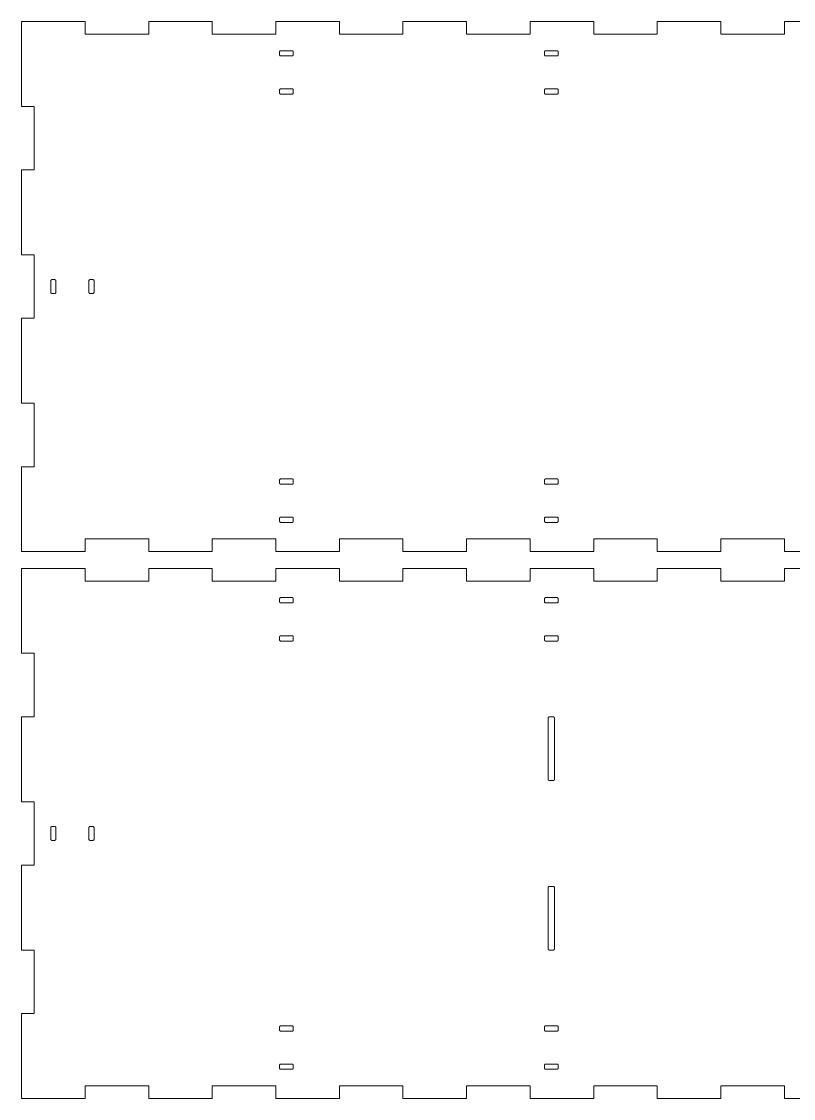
# Model space of a CAD drawing. Header units: millimetres. Extents: x 0 to 3016, y 0 to 2004.
# Drawn here: x 1008 to 1372, y 1008 to 1516 of the extents above; entities that cross this region are included whole.
import ezdxf

# ---------------------------------------------------------------- set-up
doc = ezdxf.new("R2010")
doc.units = ezdxf.units.MM
doc.layers.add('CORTE', color=1, linetype='Continuous', lineweight=0)

msp = doc.modelspace()

# ---------------------------------------------------------------- linework, layer by layer
at = {"layer": 'CORTE'}
for points in [[(1398, 1516), (1368, 1516), (1368, 1510), (1338, 1510), (1338, 1516), (1308, 1516), (1308, 1510), (1278, 1510), (1278, 1516), (1248, 1516), (1248, 1510), (1218, 1510), (1218, 1516), (1188, 1516), (1188, 1510), (1158, 1510), (1158, 1516), (1128, 1516), (1128, 1510), (1098, 1510), (1098, 1516), (1068, 1516), (1068, 1510), (1038, 1510), (1038, 1516), (1008, 1516), (1008, 1476), (1014, 1476), (1014, 1446), (1008, 1446), (1008, 1406), (1014, 1406), (1014, 1376), (1008, 1376), (1008, 1336), (1014, 1336), (1014, 1306), (1008, 1306), (1008, 1266), (1008, 1266), (1038, 1266), (1038, 1272), (1068, 1272), (1068, 1266), (1098, 1266), (1098, 1272), (1128, 1272), (1128, 1266), (1158, 1266), (1158, 1272), (1188, 1272), (1188, 1266), (1218, 1266), (1218, 1272), (1248, 1272), (1248, 1266), (1278, 1266), (1278, 1272), (1308, 1272), (1308, 1266), (1338, 1266), (1338, 1272), (1368, 1272), (1368, 1266), (1398, 1266)], [(1398, 1258), (1368, 1258), (1368, 1252), (1338, 1252), (1338, 1258), (1308, 1258), (1308, 1252), (1278, 1252), (1278, 1258), (1248, 1258), (1248, 1252), (1218, 1252), (1218, 1258), (1188, 1258), (1188, 1252), (1158, 1252), (1158, 1258), (1128, 1258), (1128, 1252), (1098, 1252), (1098, 1258), (1068, 1258), (1068, 1252), (1038, 1252), (1038, 1258), (1008, 1258), (1008, 1218), (1014, 1218), (1014, 1188), (1008, 1188), (1008, 1148), (1014, 1148), (1014, 1118), (1008, 1118), (1008, 1078), (1014, 1078), (1014, 1048), (1008, 1048), (1008, 1008), (1008, 1008), (1038, 1008), (1038, 1014), (1068, 1014), (1068, 1008), (1098, 1008), (1098, 1014), (1128, 1014), (1128, 1008), (1158, 1008), (1158, 1014), (1188, 1014), (1188, 1008), (1218, 1008), (1218, 1014), (1248, 1014), (1248, 1008), (1278, 1008), (1278, 1014), (1308, 1014), (1308, 1008), (1338, 1008), (1338, 1014), (1368, 1014), (1368, 1008), (1398, 1008)]]:
    msp.add_lwpolyline(points, dxfattribs=at)
for points in [[(1135.65, 1499.75), (1135.717179, 1499.753773), (1135.783513, 1499.765043), (1135.848167, 1499.78367), (1135.91033, 1499.809419), (1135.969219, 1499.841965), (1136.024094, 1499.880901), (1136.074264, 1499.925736), (1136.119099, 1499.975906), (1136.158035, 1500.030781), (1136.190581, 1500.08967), (1136.21633, 1500.151833), (1136.234957, 1500.216487), (1136.246227, 1500.282821), (1136.25, 1500.35), (1136.25, 1501.65), (1136.246227, 1501.717179), (1136.234957, 1501.783513), (1136.21633, 1501.848167), (1136.190581, 1501.91033), (1136.158035, 1501.969219), (1136.119099, 1502.024094), (1136.074264, 1502.074264), (1136.024094, 1502.119099), (1135.969219, 1502.158035), (1135.91033, 1502.190581), (1135.848167, 1502.21633), (1135.783513, 1502.234957), (1135.717179, 1502.246227), (1135.65, 1502.25), (1130.35, 1502.25), (1130.282821, 1502.246227), (1130.216487, 1502.234957), (1130.151833, 1502.21633), (1130.08967, 1502.190581), (1130.030781, 1502.158035), (1129.975906, 1502.119099), (1129.925736, 1502.074264), (1129.880901, 1502.024094), (1129.841965, 1501.969219), (1129.809419, 1501.91033), (1129.78367, 1501.848167), (1129.765043, 1501.783513), (1129.753773, 1501.717179), (1129.75, 1501.65), (1129.75, 1500.35), (1129.753773, 1500.282821), (1129.765043, 1500.216487), (1129.78367, 1500.151833), (1129.809419, 1500.08967), (1129.841965, 1500.030781), (1129.880901, 1499.975906), (1129.925736, 1499.925736), (1129.975906, 1499.880901), (1130.030781, 1499.841965), (1130.08967, 1499.809419), (1130.151833, 1499.78367), (1130.216487, 1499.765043), (1130.282821, 1499.753773), (1130.35, 1499.75)], [(1260.65, 1499.75), (1260.717179, 1499.753773), (1260.783513, 1499.765043), (1260.848167, 1499.78367), (1260.91033, 1499.809419), (1260.969219, 1499.841965), (1261.024094, 1499.880901), (1261.074264, 1499.925736), (1261.119099, 1499.975906), (1261.158035, 1500.030781), (1261.190581, 1500.08967), (1261.21633, 1500.151833), (1261.234957, 1500.216487), (1261.246227, 1500.282821), (1261.25, 1500.35), (1261.25, 1501.65), (1261.246227, 1501.717179), (1261.234957, 1501.783513), (1261.21633, 1501.848167), (1261.190581, 1501.91033), (1261.158035, 1501.969219), (1261.119099, 1502.024094), (1261.074264, 1502.074264), (1261.024094, 1502.119099), (1260.969219, 1502.158035), (1260.91033, 1502.190581), (1260.848167, 1502.21633), (1260.783513, 1502.234957), (1260.717179, 1502.246227), (1260.65, 1502.25), (1255.35, 1502.25), (1255.282821, 1502.246227), (1255.216487, 1502.234957), (1255.151833, 1502.21633), (1255.08967, 1502.190581), (1255.030781, 1502.158035), (1254.975906, 1502.119099), (1254.925736, 1502.074264), (1254.880901, 1502.024094), (1254.841965, 1501.969219), (1254.809419, 1501.91033), (1254.78367, 1501.848167), (1254.765043, 1501.783513), (1254.753773, 1501.717179), (1254.75, 1501.65), (1254.75, 1500.35), (1254.753773, 1500.282821), (1254.765043, 1500.216487), (1254.78367, 1500.151833), (1254.809419, 1500.08967), (1254.841965, 1500.030781), (1254.880901, 1499.975906), (1254.925736, 1499.925736), (1254.975906, 1499.880901), (1255.030781, 1499.841965), (1255.08967, 1499.809419), (1255.151833, 1499.78367), (1255.216487, 1499.765043), (1255.282821, 1499.753773), (1255.35, 1499.75)], [(1135.65, 1481.75), (1135.717179, 1481.753773), (1135.783513, 1481.765043), (1135.848167, 1481.78367), (1135.91033, 1481.809419), (1135.969219, 1481.841965), (1136.024094, 1481.880901), (1136.074264, 1481.925736), (1136.119099, 1481.975906), (1136.158035, 1482.030781), (1136.190581, 1482.08967), (1136.21633, 1482.151833), (1136.234957, 1482.216487), (1136.246227, 1482.282821), (1136.25, 1482.35), (1136.25, 1483.65), (1136.246227, 1483.717179), (1136.234957, 1483.783513), (1136.21633, 1483.848167), (1136.190581, 1483.91033), (1136.158035, 1483.969219), (1136.119099, 1484.024094), (1136.074264, 1484.074264), (1136.024094, 1484.119099), (1135.969219, 1484.158035), (1135.91033, 1484.190581), (1135.848167, 1484.21633), (1135.783513, 1484.234957), (1135.717179, 1484.246227), (1135.65, 1484.25), (1130.35, 1484.25), (1130.282821, 1484.246227), (1130.216487, 1484.234957), (1130.151833, 1484.21633), (1130.08967, 1484.190581), (1130.030781, 1484.158035), (1129.975906, 1484.119099), (1129.925736, 1484.074264), (1129.880901, 1484.024094), (1129.841965, 1483.969219), (1129.809419, 1483.91033), (1129.78367, 1483.848167), (1129.765043, 1483.783513), (1129.753773, 1483.717179), (1129.75, 1483.65), (1129.75, 1482.35), (1129.753773, 1482.282821), (1129.765043, 1482.216487), (1129.78367, 1482.151833), (1129.809419, 1482.08967), (1129.841965, 1482.030781), (1129.880901, 1481.975906), (1129.925736, 1481.925736), (1129.975906, 1481.880901), (1130.030781, 1481.841965), (1130.08967, 1481.809419), (1130.151833, 1481.78367), (1130.216487, 1481.765043), (1130.282821, 1481.753773), (1130.35, 1481.75)], [(1260.65, 1481.75), (1260.717179, 1481.753773), (1260.783513, 1481.765043), (1260.848167, 1481.78367), (1260.91033, 1481.809419), (1260.969219, 1481.841965), (1261.024094, 1481.880901), (1261.074264, 1481.925736), (1261.119099, 1481.975906), (1261.158035, 1482.030781), (1261.190581, 1482.08967), (1261.21633, 1482.151833), (1261.234957, 1482.216487), (1261.246227, 1482.282821), (1261.25, 1482.35), (1261.25, 1483.65), (1261.246227, 1483.717179), (1261.234957, 1483.783513), (1261.21633, 1483.848167), (1261.190581, 1483.91033), (1261.158035, 1483.969219), (1261.119099, 1484.024094), (1261.074264, 1484.074264), (1261.024094, 1484.119099), (1260.969219, 1484.158035), (1260.91033, 1484.190581), (1260.848167, 1484.21633), (1260.783513, 1484.234957), (1260.717179, 1484.246227), (1260.65, 1484.25), (1255.35, 1484.25), (1255.282821, 1484.246227), (1255.216487, 1484.234957), (1255.151833, 1484.21633), (1255.08967, 1484.190581), (1255.030781, 1484.158035), (1254.975906, 1484.119099), (1254.925736, 1484.074264), (1254.880901, 1484.024094), (1254.841965, 1483.969219), (1254.809419, 1483.91033), (1254.78367, 1483.848167), (1254.765043, 1483.783513), (1254.753773, 1483.717179), (1254.75, 1483.65), (1254.75, 1482.35), (1254.753773, 1482.282821), (1254.765043, 1482.216487), (1254.78367, 1482.151833), (1254.809419, 1482.08967), (1254.841965, 1482.030781), (1254.880901, 1481.975906), (1254.925736, 1481.925736), (1254.975906, 1481.880901), (1255.030781, 1481.841965), (1255.08967, 1481.809419), (1255.151833, 1481.78367), (1255.216487, 1481.765043), (1255.282821, 1481.753773), (1255.35, 1481.75)], [(1023.65, 1387.75), (1023.717179, 1387.753773), (1023.783513, 1387.765043), (1023.848167, 1387.78367), (1023.91033, 1387.809419), (1023.969219, 1387.841965), (1024.024094, 1387.880901), (1024.074264, 1387.925736), (1024.119099, 1387.975906), (1024.158035, 1388.030781), (1024.190581, 1388.08967), (1024.21633, 1388.151833), (1024.234957, 1388.216487), (1024.246227, 1388.282821), (1024.25, 1388.35), (1024.25, 1393.65), (1024.246227, 1393.717179), (1024.234957, 1393.783513), (1024.21633, 1393.848167), (1024.190581, 1393.91033), (1024.158035, 1393.969219), (1024.119099, 1394.024094), (1024.074264, 1394.074264), (1024.024094, 1394.119099), (1023.969219, 1394.158035), (1023.91033, 1394.190581), (1023.848167, 1394.21633), (1023.783513, 1394.234957), (1023.717179, 1394.246227), (1023.65, 1394.25), (1022.35, 1394.25), (1022.282821, 1394.246227), (1022.216487, 1394.234957), (1022.151833, 1394.21633), (1022.08967, 1394.190581), (1022.030781, 1394.158035), (1021.975906, 1394.119099), (1021.925736, 1394.074264), (1021.880901, 1394.024094), (1021.841965, 1393.969219), (1021.809419, 1393.91033), (1021.78367, 1393.848167), (1021.765043, 1393.783513), (1021.753773, 1393.717179), (1021.75, 1393.65), (1021.75, 1388.35), (1021.753773, 1388.282821), (1021.765043, 1388.216487), (1021.78367, 1388.151833), (1021.809419, 1388.08967), (1021.841965, 1388.030781), (1021.880901, 1387.975906), (1021.925736, 1387.925736), (1021.975906, 1387.880901), (1022.030781, 1387.841965), (1022.08967, 1387.809419), (1022.151833, 1387.78367), (1022.216487, 1387.765043), (1022.282821, 1387.753773), (1022.35, 1387.75)], [(1041.65, 1387.75), (1041.717179, 1387.753773), (1041.783513, 1387.765043), (1041.848167, 1387.78367), (1041.91033, 1387.809419), (1041.969219, 1387.841965), (1042.024094, 1387.880901), (1042.074264, 1387.925736), (1042.119099, 1387.975906), (1042.158035, 1388.030781), (1042.190581, 1388.08967), (1042.21633, 1388.151833), (1042.234957, 1388.216487), (1042.246227, 1388.282821), (1042.25, 1388.35), (1042.25, 1393.65), (1042.246227, 1393.717179), (1042.234957, 1393.783513), (1042.21633, 1393.848167), (1042.190581, 1393.91033), (1042.158035, 1393.969219), (1042.119099, 1394.024094), (1042.074264, 1394.074264), (1042.024094, 1394.119099), (1041.969219, 1394.158035), (1041.91033, 1394.190581), (1041.848167, 1394.21633), (1041.783513, 1394.234957), (1041.717179, 1394.246227), (1041.65, 1394.25), (1040.35, 1394.25), (1040.282821, 1394.246227), (1040.216487, 1394.234957), (1040.151833, 1394.21633), (1040.08967, 1394.190581), (1040.030781, 1394.158035), (1039.975906, 1394.119099), (1039.925736, 1394.074264), (1039.880901, 1394.024094), (1039.841965, 1393.969219), (1039.809419, 1393.91033), (1039.78367, 1393.848167), (1039.765043, 1393.783513), (1039.753773, 1393.717179), (1039.75, 1393.65), (1039.75, 1388.35), (1039.753773, 1388.282821), (1039.765043, 1388.216487), (1039.78367, 1388.151833), (1039.809419, 1388.08967), (1039.841965, 1388.030781), (1039.880901, 1387.975906), (1039.925736, 1387.925736), (1039.975906, 1387.880901), (1040.030781, 1387.841965), (1040.08967, 1387.809419), (1040.151833, 1387.78367), (1040.216487, 1387.765043), (1040.282821, 1387.753773), (1040.35, 1387.75)], [(1135.65, 1297.75), (1135.717179, 1297.753773), (1135.783513, 1297.765043), (1135.848167, 1297.78367), (1135.91033, 1297.809419), (1135.969219, 1297.841965), (1136.024094, 1297.880901), (1136.074264, 1297.925736), (1136.119099, 1297.975906), (1136.158035, 1298.030781), (1136.190581, 1298.08967), (1136.21633, 1298.151833), (1136.234957, 1298.216487), (1136.246227, 1298.282821), (1136.25, 1298.35), (1136.25, 1299.65), (1136.246227, 1299.717179), (1136.234957, 1299.783513), (1136.21633, 1299.848167), (1136.190581, 1299.91033), (1136.158035, 1299.969219), (1136.119099, 1300.024094), (1136.074264, 1300.074264), (1136.024094, 1300.119099), (1135.969219, 1300.158035), (1135.91033, 1300.190581), (1135.848167, 1300.21633), (1135.783513, 1300.234957), (1135.717179, 1300.246227), (1135.65, 1300.25), (1130.35, 1300.25), (1130.282821, 1300.246227), (1130.216487, 1300.234957), (1130.151833, 1300.21633), (1130.08967, 1300.190581), (1130.030781, 1300.158035), (1129.975906, 1300.119099), (1129.925736, 1300.074264), (1129.880901, 1300.024094), (1129.841965, 1299.969219), (1129.809419, 1299.91033), (1129.78367, 1299.848167), (1129.765043, 1299.783513), (1129.753773, 1299.717179), (1129.75, 1299.65), (1129.75, 1298.35), (1129.753773, 1298.282821), (1129.765043, 1298.216487), (1129.78367, 1298.151833), (1129.809419, 1298.08967), (1129.841965, 1298.030781), (1129.880901, 1297.975906), (1129.925736, 1297.925736), (1129.975906, 1297.880901), (1130.030781, 1297.841965), (1130.08967, 1297.809419), (1130.151833, 1297.78367), (1130.216487, 1297.765043), (1130.282821, 1297.753773), (1130.35, 1297.75)], [(1260.65, 1297.75), (1260.717179, 1297.753773), (1260.783513, 1297.765043), (1260.848167, 1297.78367), (1260.91033, 1297.809419), (1260.969219, 1297.841965), (1261.024094, 1297.880901), (1261.074264, 1297.925736), (1261.119099, 1297.975906), (1261.158035, 1298.030781), (1261.190581, 1298.08967), (1261.21633, 1298.151833), (1261.234957, 1298.216487), (1261.246227, 1298.282821), (1261.25, 1298.35), (1261.25, 1299.65), (1261.246227, 1299.717179), (1261.234957, 1299.783513), (1261.21633, 1299.848167), (1261.190581, 1299.91033), (1261.158035, 1299.969219), (1261.119099, 1300.024094), (1261.074264, 1300.074264), (1261.024094, 1300.119099), (1260.969219, 1300.158035), (1260.91033, 1300.190581), (1260.848167, 1300.21633), (1260.783513, 1300.234957), (1260.717179, 1300.246227), (1260.65, 1300.25), (1255.35, 1300.25), (1255.282821, 1300.246227), (1255.216487, 1300.234957), (1255.151833, 1300.21633), (1255.08967, 1300.190581), (1255.030781, 1300.158035), (1254.975906, 1300.119099), (1254.925736, 1300.074264), (1254.880901, 1300.024094), (1254.841965, 1299.969219), (1254.809419, 1299.91033), (1254.78367, 1299.848167), (1254.765043, 1299.783513), (1254.753773, 1299.717179), (1254.75, 1299.65), (1254.75, 1298.35), (1254.753773, 1298.282821), (1254.765043, 1298.216487), (1254.78367, 1298.151833), (1254.809419, 1298.08967), (1254.841965, 1298.030781), (1254.880901, 1297.975906), (1254.925736, 1297.925736), (1254.975906, 1297.880901), (1255.030781, 1297.841965), (1255.08967, 1297.809419), (1255.151833, 1297.78367), (1255.216487, 1297.765043), (1255.282821, 1297.753773), (1255.35, 1297.75)], [(1135.65, 1279.75), (1135.717179, 1279.753773), (1135.783513, 1279.765043), (1135.848167, 1279.78367), (1135.91033, 1279.809419), (1135.969219, 1279.841965), (1136.024094, 1279.880901), (1136.074264, 1279.925736), (1136.119099, 1279.975906), (1136.158035, 1280.030781), (1136.190581, 1280.08967), (1136.21633, 1280.151833), (1136.234957, 1280.216487), (1136.246227, 1280.282821), (1136.25, 1280.35), (1136.25, 1281.65), (1136.246227, 1281.717179), (1136.234957, 1281.783513), (1136.21633, 1281.848167), (1136.190581, 1281.91033), (1136.158035, 1281.969219), (1136.119099, 1282.024094), (1136.074264, 1282.074264), (1136.024094, 1282.119099), (1135.969219, 1282.158035), (1135.91033, 1282.190581), (1135.848167, 1282.21633), (1135.783513, 1282.234957), (1135.717179, 1282.246227), (1135.65, 1282.25), (1130.35, 1282.25), (1130.282821, 1282.246227), (1130.216487, 1282.234957), (1130.151833, 1282.21633), (1130.08967, 1282.190581), (1130.030781, 1282.158035), (1129.975906, 1282.119099), (1129.925736, 1282.074264), (1129.880901, 1282.024094), (1129.841965, 1281.969219), (1129.809419, 1281.91033), (1129.78367, 1281.848167), (1129.765043, 1281.783513), (1129.753773, 1281.717179), (1129.75, 1281.65), (1129.75, 1280.35), (1129.753773, 1280.282821), (1129.765043, 1280.216487), (1129.78367, 1280.151833), (1129.809419, 1280.08967), (1129.841965, 1280.030781), (1129.880901, 1279.975906), (1129.925736, 1279.925736), (1129.975906, 1279.880901), (1130.030781, 1279.841965), (1130.08967, 1279.809419), (1130.151833, 1279.78367), (1130.216487, 1279.765043), (1130.282821, 1279.753773), (1130.35, 1279.75)], [(1260.65, 1279.75), (1260.717179, 1279.753773), (1260.783513, 1279.765043), (1260.848167, 1279.78367), (1260.91033, 1279.809419), (1260.969219, 1279.841965), (1261.024094, 1279.880901), (1261.074264, 1279.925736), (1261.119099, 1279.975906), (1261.158035, 1280.030781), (1261.190581, 1280.08967), (1261.21633, 1280.151833), (1261.234957, 1280.216487), (1261.246227, 1280.282821), (1261.25, 1280.35), (1261.25, 1281.65), (1261.246227, 1281.717179), (1261.234957, 1281.783513), (1261.21633, 1281.848167), (1261.190581, 1281.91033), (1261.158035, 1281.969219), (1261.119099, 1282.024094), (1261.074264, 1282.074264), (1261.024094, 1282.119099), (1260.969219, 1282.158035), (1260.91033, 1282.190581), (1260.848167, 1282.21633), (1260.783513, 1282.234957), (1260.717179, 1282.246227), (1260.65, 1282.25), (1255.35, 1282.25), (1255.282821, 1282.246227), (1255.216487, 1282.234957), (1255.151833, 1282.21633), (1255.08967, 1282.190581), (1255.030781, 1282.158035), (1254.975906, 1282.119099), (1254.925736, 1282.074264), (1254.880901, 1282.024094), (1254.841965, 1281.969219), (1254.809419, 1281.91033), (1254.78367, 1281.848167), (1254.765043, 1281.783513), (1254.753773, 1281.717179), (1254.75, 1281.65), (1254.75, 1280.35), (1254.753773, 1280.282821), (1254.765043, 1280.216487), (1254.78367, 1280.151833), (1254.809419, 1280.08967), (1254.841965, 1280.030781), (1254.880901, 1279.975906), (1254.925736, 1279.925736), (1254.975906, 1279.880901), (1255.030781, 1279.841965), (1255.08967, 1279.809419), (1255.151833, 1279.78367), (1255.216487, 1279.765043), (1255.282821, 1279.753773), (1255.35, 1279.75)], [(1135.65, 1241.75), (1135.717179, 1241.753773), (1135.783513, 1241.765043), (1135.848167, 1241.78367), (1135.91033, 1241.809419), (1135.969219, 1241.841965), (1136.024094, 1241.880901), (1136.074264, 1241.925736), (1136.119099, 1241.975906), (1136.158035, 1242.030781), (1136.190581, 1242.08967), (1136.21633, 1242.151833), (1136.234957, 1242.216487), (1136.246227, 1242.282821), (1136.25, 1242.35), (1136.25, 1243.65), (1136.246227, 1243.717179), (1136.234957, 1243.783513), (1136.21633, 1243.848167), (1136.190581, 1243.91033), (1136.158035, 1243.969219), (1136.119099, 1244.024094), (1136.074264, 1244.074264), (1136.024094, 1244.119099), (1135.969219, 1244.158035), (1135.91033, 1244.190581), (1135.848167, 1244.21633), (1135.783513, 1244.234957), (1135.717179, 1244.246227), (1135.65, 1244.25), (1130.35, 1244.25), (1130.282821, 1244.246227), (1130.216487, 1244.234957), (1130.151833, 1244.21633), (1130.08967, 1244.190581), (1130.030781, 1244.158035), (1129.975906, 1244.119099), (1129.925736, 1244.074264), (1129.880901, 1244.024094), (1129.841965, 1243.969219), (1129.809419, 1243.91033), (1129.78367, 1243.848167), (1129.765043, 1243.783513), (1129.753773, 1243.717179), (1129.75, 1243.65), (1129.75, 1242.35), (1129.753773, 1242.282821), (1129.765043, 1242.216487), (1129.78367, 1242.151833), (1129.809419, 1242.08967), (1129.841965, 1242.030781), (1129.880901, 1241.975906), (1129.925736, 1241.925736), (1129.975906, 1241.880901), (1130.030781, 1241.841965), (1130.08967, 1241.809419), (1130.151833, 1241.78367), (1130.216487, 1241.765043), (1130.282821, 1241.753773), (1130.35, 1241.75)], [(1260.65, 1241.75), (1260.717179, 1241.753773), (1260.783513, 1241.765043), (1260.848167, 1241.78367), (1260.91033, 1241.809419), (1260.969219, 1241.841965), (1261.024094, 1241.880901), (1261.074264, 1241.925736), (1261.119099, 1241.975906), (1261.158035, 1242.030781), (1261.190581, 1242.08967), (1261.21633, 1242.151833), (1261.234957, 1242.216487), (1261.246227, 1242.282821), (1261.25, 1242.35), (1261.25, 1243.65), (1261.246227, 1243.717179), (1261.234957, 1243.783513), (1261.21633, 1243.848167), (1261.190581, 1243.91033), (1261.158035, 1243.969219), (1261.119099, 1244.024094), (1261.074264, 1244.074264), (1261.024094, 1244.119099), (1260.969219, 1244.158035), (1260.91033, 1244.190581), (1260.848167, 1244.21633), (1260.783513, 1244.234957), (1260.717179, 1244.246227), (1260.65, 1244.25), (1255.35, 1244.25), (1255.282821, 1244.246227), (1255.216487, 1244.234957), (1255.151833, 1244.21633), (1255.08967, 1244.190581), (1255.030781, 1244.158035), (1254.975906, 1244.119099), (1254.925736, 1244.074264), (1254.880901, 1244.024094), (1254.841965, 1243.969219), (1254.809419, 1243.91033), (1254.78367, 1243.848167), (1254.765043, 1243.783513), (1254.753773, 1243.717179), (1254.75, 1243.65), (1254.75, 1242.35), (1254.753773, 1242.282821), (1254.765043, 1242.216487), (1254.78367, 1242.151833), (1254.809419, 1242.08967), (1254.841965, 1242.030781), (1254.880901, 1241.975906), (1254.925736, 1241.925736), (1254.975906, 1241.880901), (1255.030781, 1241.841965), (1255.08967, 1241.809419), (1255.151833, 1241.78367), (1255.216487, 1241.765043), (1255.282821, 1241.753773), (1255.35, 1241.75)], [(1135.65, 1223.75), (1135.717179, 1223.753773), (1135.783513, 1223.765043), (1135.848167, 1223.78367), (1135.91033, 1223.809419), (1135.969219, 1223.841965), (1136.024094, 1223.880901), (1136.074264, 1223.925736), (1136.119099, 1223.975906), (1136.158035, 1224.030781), (1136.190581, 1224.08967), (1136.21633, 1224.151833), (1136.234957, 1224.216487), (1136.246227, 1224.282821), (1136.25, 1224.35), (1136.25, 1225.65), (1136.246227, 1225.717179), (1136.234957, 1225.783513), (1136.21633, 1225.848167), (1136.190581, 1225.91033), (1136.158035, 1225.969219), (1136.119099, 1226.024094), (1136.074264, 1226.074264), (1136.024094, 1226.119099), (1135.969219, 1226.158035), (1135.91033, 1226.190581), (1135.848167, 1226.21633), (1135.783513, 1226.234957), (1135.717179, 1226.246227), (1135.65, 1226.25), (1130.35, 1226.25), (1130.282821, 1226.246227), (1130.216487, 1226.234957), (1130.151833, 1226.21633), (1130.08967, 1226.190581), (1130.030781, 1226.158035), (1129.975906, 1226.119099), (1129.925736, 1226.074264), (1129.880901, 1226.024094), (1129.841965, 1225.969219), (1129.809419, 1225.91033), (1129.78367, 1225.848167), (1129.765043, 1225.783513), (1129.753773, 1225.717179), (1129.75, 1225.65), (1129.75, 1224.35), (1129.753773, 1224.282821), (1129.765043, 1224.216487), (1129.78367, 1224.151833), (1129.809419, 1224.08967), (1129.841965, 1224.030781), (1129.880901, 1223.975906), (1129.925736, 1223.925736), (1129.975906, 1223.880901), (1130.030781, 1223.841965), (1130.08967, 1223.809419), (1130.151833, 1223.78367), (1130.216487, 1223.765043), (1130.282821, 1223.753773), (1130.35, 1223.75)], [(1260.65, 1223.75), (1260.717179, 1223.753773), (1260.783513, 1223.765043), (1260.848167, 1223.78367), (1260.91033, 1223.809419), (1260.969219, 1223.841965), (1261.024094, 1223.880901), (1261.074264, 1223.925736), (1261.119099, 1223.975906), (1261.158035, 1224.030781), (1261.190581, 1224.08967), (1261.21633, 1224.151833), (1261.234957, 1224.216487), (1261.246227, 1224.282821), (1261.25, 1224.35), (1261.25, 1225.65), (1261.246227, 1225.717179), (1261.234957, 1225.783513), (1261.21633, 1225.848167), (1261.190581, 1225.91033), (1261.158035, 1225.969219), (1261.119099, 1226.024094), (1261.074264, 1226.074264), (1261.024094, 1226.119099), (1260.969219, 1226.158035), (1260.91033, 1226.190581), (1260.848167, 1226.21633), (1260.783513, 1226.234957), (1260.717179, 1226.246227), (1260.65, 1226.25), (1255.35, 1226.25), (1255.282821, 1226.246227), (1255.216487, 1226.234957), (1255.151833, 1226.21633), (1255.08967, 1226.190581), (1255.030781, 1226.158035), (1254.975906, 1226.119099), (1254.925736, 1226.074264), (1254.880901, 1226.024094), (1254.841965, 1225.969219), (1254.809419, 1225.91033), (1254.78367, 1225.848167), (1254.765043, 1225.783513), (1254.753773, 1225.717179), (1254.75, 1225.65), (1254.75, 1224.35), (1254.753773, 1224.282821), (1254.765043, 1224.216487), (1254.78367, 1224.151833), (1254.809419, 1224.08967), (1254.841965, 1224.030781), (1254.880901, 1223.975906), (1254.925736, 1223.925736), (1254.975906, 1223.880901), (1255.030781, 1223.841965), (1255.08967, 1223.809419), (1255.151833, 1223.78367), (1255.216487, 1223.765043), (1255.282821, 1223.753773), (1255.35, 1223.75)], [(1258.9, 1158), (1258.967179, 1158.003773), (1259.033513, 1158.015043), (1259.098167, 1158.03367), (1259.16033, 1158.059419), (1259.219219, 1158.091965), (1259.274094, 1158.130901), (1259.324264, 1158.175736), (1259.369099, 1158.225906), (1259.408035, 1158.280781), (1259.440581, 1158.33967), (1259.46633, 1158.401833), (1259.484957, 1158.466487), (1259.496227, 1158.532821), (1259.5, 1158.6), (1259.5, 1187.4), (1259.496227, 1187.467179), (1259.484957, 1187.533513), (1259.46633, 1187.598167), (1259.440581, 1187.66033), (1259.408035, 1187.719219), (1259.369099, 1187.774094), (1259.324264, 1187.824264), (1259.274094, 1187.869099), (1259.219219, 1187.908035), (1259.16033, 1187.940581), (1259.098167, 1187.96633), (1259.033513, 1187.984957), (1258.967179, 1187.996227), (1258.9, 1188), (1257.1, 1188), (1257.032821, 1187.996227), (1256.966487, 1187.984957), (1256.901833, 1187.96633), (1256.83967, 1187.940581), (1256.780781, 1187.908035), (1256.725906, 1187.869099), (1256.675736, 1187.824264), (1256.630901, 1187.774094), (1256.591965, 1187.719219), (1256.559419, 1187.66033), (1256.53367, 1187.598167), (1256.515043, 1187.533513), (1256.503773, 1187.467179), (1256.5, 1187.4), (1256.5, 1158.6), (1256.503773, 1158.532821), (1256.515043, 1158.466487), (1256.53367, 1158.401833), (1256.559419, 1158.33967), (1256.591965, 1158.280781), (1256.630901, 1158.225906), (1256.675736, 1158.175736), (1256.725906, 1158.130901), (1256.780781, 1158.091965), (1256.83967, 1158.059419), (1256.901833, 1158.03367), (1256.966487, 1158.015043), (1257.032821, 1158.003773), (1257.1, 1158)], [(1023.65, 1129.75), (1023.717179, 1129.753773), (1023.783513, 1129.765043), (1023.848167, 1129.78367), (1023.91033, 1129.809419), (1023.969219, 1129.841965), (1024.024094, 1129.880901), (1024.074264, 1129.925736), (1024.119099, 1129.975906), (1024.158035, 1130.030781), (1024.190581, 1130.08967), (1024.21633, 1130.151833), (1024.234957, 1130.216487), (1024.246227, 1130.282821), (1024.25, 1130.35), (1024.25, 1135.65), (1024.246227, 1135.717179), (1024.234957, 1135.783513), (1024.21633, 1135.848167), (1024.190581, 1135.91033), (1024.158035, 1135.969219), (1024.119099, 1136.024094), (1024.074264, 1136.074264), (1024.024094, 1136.119099), (1023.969219, 1136.158035), (1023.91033, 1136.190581), (1023.848167, 1136.21633), (1023.783513, 1136.234957), (1023.717179, 1136.246227), (1023.65, 1136.25), (1022.35, 1136.25), (1022.282821, 1136.246227), (1022.216487, 1136.234957), (1022.151833, 1136.21633), (1022.08967, 1136.190581), (1022.030781, 1136.158035), (1021.975906, 1136.119099), (1021.925736, 1136.074264), (1021.880901, 1136.024094), (1021.841965, 1135.969219), (1021.809419, 1135.91033), (1021.78367, 1135.848167), (1021.765043, 1135.783513), (1021.753773, 1135.717179), (1021.75, 1135.65), (1021.75, 1130.35), (1021.753773, 1130.282821), (1021.765043, 1130.216487), (1021.78367, 1130.151833), (1021.809419, 1130.08967), (1021.841965, 1130.030781), (1021.880901, 1129.975906), (1021.925736, 1129.925736), (1021.975906, 1129.880901), (1022.030781, 1129.841965), (1022.08967, 1129.809419), (1022.151833, 1129.78367), (1022.216487, 1129.765043), (1022.282821, 1129.753773), (1022.35, 1129.75)], [(1041.65, 1129.75), (1041.717179, 1129.753773), (1041.783513, 1129.765043), (1041.848167, 1129.78367), (1041.91033, 1129.809419), (1041.969219, 1129.841965), (1042.024094, 1129.880901), (1042.074264, 1129.925736), (1042.119099, 1129.975906), (1042.158035, 1130.030781), (1042.190581, 1130.08967), (1042.21633, 1130.151833), (1042.234957, 1130.216487), (1042.246227, 1130.282821), (1042.25, 1130.35), (1042.25, 1135.65), (1042.246227, 1135.717179), (1042.234957, 1135.783513), (1042.21633, 1135.848167), (1042.190581, 1135.91033), (1042.158035, 1135.969219), (1042.119099, 1136.024094), (1042.074264, 1136.074264), (1042.024094, 1136.119099), (1041.969219, 1136.158035), (1041.91033, 1136.190581), (1041.848167, 1136.21633), (1041.783513, 1136.234957), (1041.717179, 1136.246227), (1041.65, 1136.25), (1040.35, 1136.25), (1040.282821, 1136.246227), (1040.216487, 1136.234957), (1040.151833, 1136.21633), (1040.08967, 1136.190581), (1040.030781, 1136.158035), (1039.975906, 1136.119099), (1039.925736, 1136.074264), (1039.880901, 1136.024094), (1039.841965, 1135.969219), (1039.809419, 1135.91033), (1039.78367, 1135.848167), (1039.765043, 1135.783513), (1039.753773, 1135.717179), (1039.75, 1135.65), (1039.75, 1130.35), (1039.753773, 1130.282821), (1039.765043, 1130.216487), (1039.78367, 1130.151833), (1039.809419, 1130.08967), (1039.841965, 1130.030781), (1039.880901, 1129.975906), (1039.925736, 1129.925736), (1039.975906, 1129.880901), (1040.030781, 1129.841965), (1040.08967, 1129.809419), (1040.151833, 1129.78367), (1040.216487, 1129.765043), (1040.282821, 1129.753773), (1040.35, 1129.75)], [(1258.9, 1078), (1258.967179, 1078.003773), (1259.033513, 1078.015043), (1259.098167, 1078.03367), (1259.16033, 1078.059419), (1259.219219, 1078.091965), (1259.274094, 1078.130901), (1259.324264, 1078.175736), (1259.369099, 1078.225906), (1259.408035, 1078.280781), (1259.440581, 1078.33967), (1259.46633, 1078.401833), (1259.484957, 1078.466487), (1259.496227, 1078.532821), (1259.5, 1078.6), (1259.5, 1107.4), (1259.496227, 1107.467179), (1259.484957, 1107.533513), (1259.46633, 1107.598167), (1259.440581, 1107.66033), (1259.408035, 1107.719219), (1259.369099, 1107.774094), (1259.324264, 1107.824264), (1259.274094, 1107.869099), (1259.219219, 1107.908035), (1259.16033, 1107.940581), (1259.098167, 1107.96633), (1259.033513, 1107.984957), (1258.967179, 1107.996227), (1258.9, 1108), (1257.1, 1108), (1257.032821, 1107.996227), (1256.966487, 1107.984957), (1256.901833, 1107.96633), (1256.83967, 1107.940581), (1256.780781, 1107.908035), (1256.725906, 1107.869099), (1256.675736, 1107.824264), (1256.630901, 1107.774094), (1256.591965, 1107.719219), (1256.559419, 1107.66033), (1256.53367, 1107.598167), (1256.515043, 1107.533513), (1256.503773, 1107.467179), (1256.5, 1107.4), (1256.5, 1078.6), (1256.503773, 1078.532821), (1256.515043, 1078.466487), (1256.53367, 1078.401833), (1256.559419, 1078.33967), (1256.591965, 1078.280781), (1256.630901, 1078.225906), (1256.675736, 1078.175736), (1256.725906, 1078.130901), (1256.780781, 1078.091965), (1256.83967, 1078.059419), (1256.901833, 1078.03367), (1256.966487, 1078.015043), (1257.032821, 1078.003773), (1257.1, 1078)], [(1135.65, 1039.75), (1135.717179, 1039.753773), (1135.783513, 1039.765043), (1135.848167, 1039.78367), (1135.91033, 1039.809419), (1135.969219, 1039.841965), (1136.024094, 1039.880901), (1136.074264, 1039.925736), (1136.119099, 1039.975906), (1136.158035, 1040.030781), (1136.190581, 1040.08967), (1136.21633, 1040.151833), (1136.234957, 1040.216487), (1136.246227, 1040.282821), (1136.25, 1040.35), (1136.25, 1041.65), (1136.246227, 1041.717179), (1136.234957, 1041.783513), (1136.21633, 1041.848167), (1136.190581, 1041.91033), (1136.158035, 1041.969219), (1136.119099, 1042.024094), (1136.074264, 1042.074264), (1136.024094, 1042.119099), (1135.969219, 1042.158035), (1135.91033, 1042.190581), (1135.848167, 1042.21633), (1135.783513, 1042.234957), (1135.717179, 1042.246227), (1135.65, 1042.25), (1130.35, 1042.25), (1130.282821, 1042.246227), (1130.216487, 1042.234957), (1130.151833, 1042.21633), (1130.08967, 1042.190581), (1130.030781, 1042.158035), (1129.975906, 1042.119099), (1129.925736, 1042.074264), (1129.880901, 1042.024094), (1129.841965, 1041.969219), (1129.809419, 1041.91033), (1129.78367, 1041.848167), (1129.765043, 1041.783513), (1129.753773, 1041.717179), (1129.75, 1041.65), (1129.75, 1040.35), (1129.753773, 1040.282821), (1129.765043, 1040.216487), (1129.78367, 1040.151833), (1129.809419, 1040.08967), (1129.841965, 1040.030781), (1129.880901, 1039.975906), (1129.925736, 1039.925736), (1129.975906, 1039.880901), (1130.030781, 1039.841965), (1130.08967, 1039.809419), (1130.151833, 1039.78367), (1130.216487, 1039.765043), (1130.282821, 1039.753773), (1130.35, 1039.75)], [(1260.65, 1039.75), (1260.717179, 1039.753773), (1260.783513, 1039.765043), (1260.848167, 1039.78367), (1260.91033, 1039.809419), (1260.969219, 1039.841965), (1261.024094, 1039.880901), (1261.074264, 1039.925736), (1261.119099, 1039.975906), (1261.158035, 1040.030781), (1261.190581, 1040.08967), (1261.21633, 1040.151833), (1261.234957, 1040.216487), (1261.246227, 1040.282821), (1261.25, 1040.35), (1261.25, 1041.65), (1261.246227, 1041.717179), (1261.234957, 1041.783513), (1261.21633, 1041.848167), (1261.190581, 1041.91033), (1261.158035, 1041.969219), (1261.119099, 1042.024094), (1261.074264, 1042.074264), (1261.024094, 1042.119099), (1260.969219, 1042.158035), (1260.91033, 1042.190581), (1260.848167, 1042.21633), (1260.783513, 1042.234957), (1260.717179, 1042.246227), (1260.65, 1042.25), (1255.35, 1042.25), (1255.282821, 1042.246227), (1255.216487, 1042.234957), (1255.151833, 1042.21633), (1255.08967, 1042.190581), (1255.030781, 1042.158035), (1254.975906, 1042.119099), (1254.925736, 1042.074264), (1254.880901, 1042.024094), (1254.841965, 1041.969219), (1254.809419, 1041.91033), (1254.78367, 1041.848167), (1254.765043, 1041.783513), (1254.753773, 1041.717179), (1254.75, 1041.65), (1254.75, 1040.35), (1254.753773, 1040.282821), (1254.765043, 1040.216487), (1254.78367, 1040.151833), (1254.809419, 1040.08967), (1254.841965, 1040.030781), (1254.880901, 1039.975906), (1254.925736, 1039.925736), (1254.975906, 1039.880901), (1255.030781, 1039.841965), (1255.08967, 1039.809419), (1255.151833, 1039.78367), (1255.216487, 1039.765043), (1255.282821, 1039.753773), (1255.35, 1039.75)], [(1135.65, 1021.75), (1135.717179, 1021.753773), (1135.783513, 1021.765043), (1135.848167, 1021.78367), (1135.91033, 1021.809419), (1135.969219, 1021.841965), (1136.024094, 1021.880901), (1136.074264, 1021.925736), (1136.119099, 1021.975906), (1136.158035, 1022.030781), (1136.190581, 1022.08967), (1136.21633, 1022.151833), (1136.234957, 1022.216487), (1136.246227, 1022.282821), (1136.25, 1022.35), (1136.25, 1023.65), (1136.246227, 1023.717179), (1136.234957, 1023.783513), (1136.21633, 1023.848167), (1136.190581, 1023.91033), (1136.158035, 1023.969219), (1136.119099, 1024.024094), (1136.074264, 1024.074264), (1136.024094, 1024.119099), (1135.969219, 1024.158035), (1135.91033, 1024.190581), (1135.848167, 1024.21633), (1135.783513, 1024.234957), (1135.717179, 1024.246227), (1135.65, 1024.25), (1130.35, 1024.25), (1130.282821, 1024.246227), (1130.216487, 1024.234957), (1130.151833, 1024.21633), (1130.08967, 1024.190581), (1130.030781, 1024.158035), (1129.975906, 1024.119099), (1129.925736, 1024.074264), (1129.880901, 1024.024094), (1129.841965, 1023.969219), (1129.809419, 1023.91033), (1129.78367, 1023.848167), (1129.765043, 1023.783513), (1129.753773, 1023.717179), (1129.75, 1023.65), (1129.75, 1022.35), (1129.753773, 1022.282821), (1129.765043, 1022.216487), (1129.78367, 1022.151833), (1129.809419, 1022.08967), (1129.841965, 1022.030781), (1129.880901, 1021.975906), (1129.925736, 1021.925736), (1129.975906, 1021.880901), (1130.030781, 1021.841965), (1130.08967, 1021.809419), (1130.151833, 1021.78367), (1130.216487, 1021.765043), (1130.282821, 1021.753773), (1130.35, 1021.75)], [(1260.65, 1021.75), (1260.717179, 1021.753773), (1260.783513, 1021.765043), (1260.848167, 1021.78367), (1260.91033, 1021.809419), (1260.969219, 1021.841965), (1261.024094, 1021.880901), (1261.074264, 1021.925736), (1261.119099, 1021.975906), (1261.158035, 1022.030781), (1261.190581, 1022.08967), (1261.21633, 1022.151833), (1261.234957, 1022.216487), (1261.246227, 1022.282821), (1261.25, 1022.35), (1261.25, 1023.65), (1261.246227, 1023.717179), (1261.234957, 1023.783513), (1261.21633, 1023.848167), (1261.190581, 1023.91033), (1261.158035, 1023.969219), (1261.119099, 1024.024094), (1261.074264, 1024.074264), (1261.024094, 1024.119099), (1260.969219, 1024.158035), (1260.91033, 1024.190581), (1260.848167, 1024.21633), (1260.783513, 1024.234957), (1260.717179, 1024.246227), (1260.65, 1024.25), (1255.35, 1024.25), (1255.282821, 1024.246227), (1255.216487, 1024.234957), (1255.151833, 1024.21633), (1255.08967, 1024.190581), (1255.030781, 1024.158035), (1254.975906, 1024.119099), (1254.925736, 1024.074264), (1254.880901, 1024.024094), (1254.841965, 1023.969219), (1254.809419, 1023.91033), (1254.78367, 1023.848167), (1254.765043, 1023.783513), (1254.753773, 1023.717179), (1254.75, 1023.65), (1254.75, 1022.35), (1254.753773, 1022.282821), (1254.765043, 1022.216487), (1254.78367, 1022.151833), (1254.809419, 1022.08967), (1254.841965, 1022.030781), (1254.880901, 1021.975906), (1254.925736, 1021.925736), (1254.975906, 1021.880901), (1255.030781, 1021.841965), (1255.08967, 1021.809419), (1255.151833, 1021.78367), (1255.216487, 1021.765043), (1255.282821, 1021.753773), (1255.35, 1021.75)]]:
    msp.add_lwpolyline(points, close=True, dxfattribs=at)

doc.saveas('drawing.dxf')
